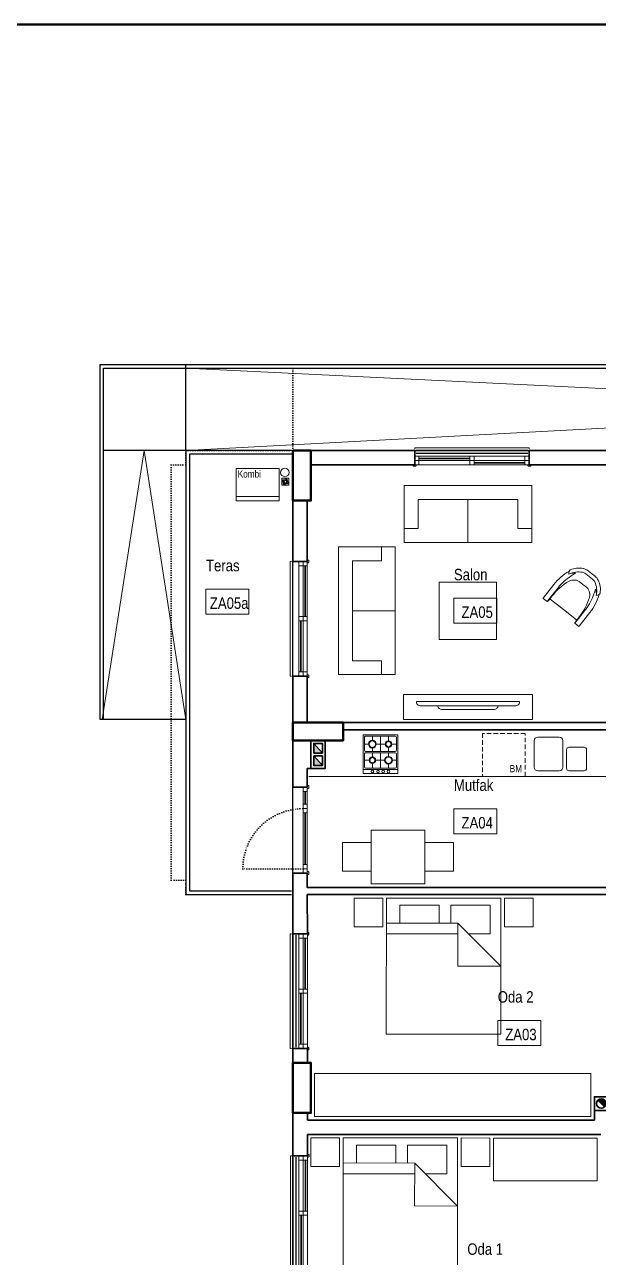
# Model space of a CAD drawing. Header units: millimetres. Extents: x 1852829 to 1882754, y -270850 to -231658.
# Drawn here: x 1856948 to 1857749, y -243215 to -241493 of the extents above; entities that cross this region are included whole.
import ezdxf
from ezdxf.enums import TextEntityAlignment as Align

# ---------------------------------------------------------------- set-up
doc = ezdxf.new("R2010")
doc.units = ezdxf.units.MM
doc.linetypes.add('izdüşüm arka', pattern=[3.175, 0, -3.175])
doc.linetypes.add('izdüşüm ön', pattern=[9.525, 6.35, -3.175])
for name, color, linetype, lineweight in [('a_ba', 6, 'Continuous', 50), ('a_doğrama', 251, 'Continuous', 20), ('a_duvar', 251, 'Continuous', 35), ('a_görünüş', 32, 'Continuous', 25), ('a_görünüş_ince', 8, 'Continuous', 20), ('a_izdüşüm_arka', 251, 'izdüşüm arka', 30), ('a_izdüşüm_ön', 6, 'izdüşüm ön', 9), ('a_not_mahal', 253, 'Continuous', 5), ('a_not_misc', 144, 'Continuous', 5), ('a_tefriş', 8, 'Continuous', 20), ('a_çerçeve_line', 7, 'Continuous', 50), ('m_yib', 65, 'Continuous', 20)]:
    doc.layers.add(name, color=color, linetype=linetype, lineweight=lineweight)
doc.layers.add('a_m2_taks', color=147, linetype='Continuous', plot=False)
doc.styles.get("Standard").update_dxf_attribs({"font": 'ARIALN.TTF'})

# ---------------------------------------------------------------- blocks, each defined once
blk = doc.blocks.new('160p')
at = {"layer": 'a_doğrama', "color": 251}
for points in [[(-6, -6), (-6, 0), (-12, 0), (-12, -6)], [(0, -6), (0, 0), (-6, 0), (-6, -6)], [(-6, -83), (-6, -77), (-12, -77), (-12, -83)], [(0, -83), (0, -77), (-6, -77), (-6, -83)], [(-6, -160), (-6, -154), (-12, -154), (-12, -160)], [(0, -160), (0, -154), (-6, -154), (-6, -160)]]:
    blk.add_lwpolyline(points, close=True, dxfattribs=at)
for points in [[(2, -1), (2, 2), (0, 2), (0, -2), (1, -2), (2, -1)], [(-9.5, -6), (-9.5, -77)], [(-8.5, -6), (-8.5, -77)], [(-3.5, -83), (-3.5, -154)], [(-2.5, -83), (-2.5, -154)], [(2, -159), (2, -162), (0, -162), (0, -158), (1, -158), (2, -159)]]:
    blk.add_lwpolyline(points, dxfattribs=at)
at = {"layer": 'a_görünüş_ince', "color": 251}
for points in [[(-22, -160), (-24, -160), (-24, 0), (-22, 0)], [(-12, -77), (-12, -6)], [(-6, -77), (-6, -6)], [(-6, -77), (-6, -6)], [(0, -77), (0, -6)], [(-12, -154), (-12, -83)], [(-6, -154), (-6, -83)], [(-6, -154), (-6, -83)], [(0, -154), (0, -83)]]:
    blk.add_lwpolyline(points, dxfattribs=at)
blk = doc.blocks.new('kapı_120_c_blok')
at = {"layer": 'a_doğrama', "color": 251}
for points in [[(-2, 119), (-2, 122), (0, 122), (0, 118), (-1, 118), (-2, 119)], [(2.5, 114), (2.5, 96)], [(3.5, 114), (3.5, 96)], [(2.5, 84), (2.5, 12)], [(3.5, 84), (3.5, 12)], [(-2, 1), (-2, -2), (0, -2), (0, 2), (-1, 2), (-2, 1)]]:
    blk.add_lwpolyline(points, dxfattribs=at)
for points in [[(0, 114), (6, 114), (6, 120), (0, 120)], [(0, 90), (6, 90), (6, 96), (0, 96)], [(0, 84), (6, 84), (6, 90), (0, 90)], [(0, 6), (6, 6), (6, 12), (0, 12)], [(0, 0), (6, 0), (6, 6), (0, 6)]]:
    blk.add_lwpolyline(points, close=True, dxfattribs=at)
at = {"layer": 'a_görünüş_ince', "color": 251}
for points in [[(0, 114), (0, 96)], [(6, 114), (6, 96)], [(0, 84), (0, 12)], [(6, 84), (6, 12)]]:
    blk.add_lwpolyline(points, dxfattribs=at)
at = {"layer": 'a_izdüşüm_arka', "color": 251}
blk.add_lwpolyline([(6, 6), (90, 6)], dxfattribs=at)
blk.add_arc((6, 6), 84, 0, 90, dxfattribs=at)
blk = doc.blocks.new('baca_şönt')
at = {"layer": 'a_duvar'}
h = blk.add_hatch(color=256, dxfattribs=at)
h.dxf.hatch_style = 1
h.paths.add_polyline_path([(21.5, -5), (21.5, -17), (35, -17)])
h.paths.add_polyline_path([(4, -5), (4, -17), (17.5, -17)])
for p, q in [((4, -5), (17.5, -17)), ((17.5, -5), (17.5, -17)), ((21.5, -5), (21.5, -17)), ((21.5, -5), (35, -17))]:
    blk.add_line(p, q, dxfattribs=at)
blk.add_lwpolyline([(0, -21), (39, -21), (39, -1), (0, -1)], close=True, dxfattribs=at)
for points in [[(17.5, -5), (4, -5), (4, -17), (17.5, -17)], [(21.5, -17), (35, -17), (35, -5), (21.5, -5)]]:
    blk.add_lwpolyline(points, dxfattribs=at)
blk = doc.blocks.new('baca_müstakil')
at = {"layer": 'a_duvar'}
h = blk.add_hatch(color=256, dxfattribs=at)
h.dxf.hatch_style = 1
h.paths.add_polyline_path([(4.9, -4.9, 0.198912), (3, -9.5, 0.668179), (14.1, -14.1)])
blk.add_line((4.9, -4.9), (14.1, -14.1), dxfattribs=at)
blk.add_lwpolyline([(0, -19), (19, -19), (19, 0), (0, 0)], close=True, dxfattribs=at)
blk.add_circle((9.5, -9.5), 6.5, dxfattribs=at)
blk = doc.blocks.new('tefriş_koltuk_202x90')
at = {"layer": 'a_tefriş'}
for p, q in [((0, -90), (0, -22)), ((-79, -68), (-101, -68)), ((79, -68), (101, -68))]:
    blk.add_line(p, q, dxfattribs=at)
for points in [[(101, -90), (101, 0), (-101, 0), (-101, -90), (101, -90)], [(79, -68), (79, -22), (-79, -22), (-79, -68)]]:
    blk.add_lwpolyline(points, dxfattribs=at)
blk = doc.blocks.new('tefirş_tv')
at = {"layer": 'a_tefriş'}
for points in [[(35, 10), (35, 10, 0.414214), (30, 15), (-30, 15, 0.414214), (-35, 10), (-35, 10)], [(60, 4), (60, 5, 0.414214), (55, 10), (-55, 10, 0.414214), (-60, 5), (-60, 4)]]:
    blk.add_lwpolyline(points, format="xyb", close=True, dxfattribs=at)
blk = doc.blocks.new('berjer')
at = {"layer": 'a_tefriş'}
for p, q in [((-45.1, 45.1), (-49.5, 40.8)), ((-41.4, 41.4), (-45.7, 37.1)), ((-45.1, 45.1), (-40.8, 49.5)), ((-41.4, 41.4), (-37.1, 45.7)), ((-31.3, 31.3), (-26.8, 35.8)), ((26.1, 19), (8.8, 36.2)), ((-31.3, 31.3), (-35.8, 26.8)), ((21, 13.6), (3.6, 31)), ((26.1, 18.7), (21, 13.6)), ((0, 0), (-16.6, -16.6)), ((0, 0), (16.6, 16.6)), ((-19, -26.1), (-36.2, -8.8)), ((-13.6, -21), (-31, -3.6)), ((-18.7, -26.1), (-13.6, -21))]:
    blk.add_line(p, q, dxfattribs=at)
for centre, radius, start, end in [((-29.8, 38.5), 15.5, 107.9156, 135), ((-25, 27.7), 27.3, 71.2858, 110.6993), ((-19.2, 48.9), 5.5, 350.3156, 56.9936), ((-44.9, -17.5), 76, 45, 66.6891), ((-27.4, 24.8), 27.6, 159.0996, 198.2964), ((-38.5, 29.8), 15.5, 135, 162.0844), ((-38.5, 29.8), 10.2, 135, 162.0844), ((-29.8, 38.5), 10.2, 107.9156, 135), ((-23.7, 18.5), 31.1, 71.4354, 107.3961), ((-21, 30), 8.21, 117.4936, 135.1057), ((-17.5, 23.2), 15.9, 57.4112, 117.4936), ((-18.6, 23.9), 24.6, 78.6027, 99.5819), ((18.9, 123.1), 85.7, 240.9454, 245.5445), ((-45.7, -18.5), 69.9, 45.0971, 65.3824), ((-53.9, -49.3), 97, 43.332, 62.3787), ((-18.2, 23.5), 31.5, 162.3914, 198.167), ((-23.4, 18.3), 25.2, 169.88, 190.627), ((-123.1, -18.9), 85.7, 24.4555, 29.0546), ((-23.2, 17.5), 15.9, 152.5064, 212.5888), ((-30, 21), 8.21, 134.8943, 152.5064), ((16.4, 16.9), 0.4, 315, 46.0366), ((110.8, 118.5), 138.4, 227.0869, 229.3484), ((26, 18.9), 0.2, 315, 45), ((-49, 19.1), 5.5, 213.0064, 279.6844), ((17.5, 44.9), 76, 203.7042, 225), ((18.5, 45.7), 69.9, 204.6176, 224.9029), ((49.3, 53.9), 97, 207.6213, 226.668), ((20.8, 13.7), 0.2, 229.3484, 315), ((-16.9, -16.4), 0.4, 223.9634, 315), ((-118.5, -110.8), 138.4, 40.6516, 42.9131), ((-18.9, -26), 0.2, 225, 315), ((-13.7, -20.8), 0.2, 315, 40.6516)]:
    blk.add_arc(centre, radius, start, end, dxfattribs=at)
blk = doc.blocks.new('A$C2A0A03CE')
at = {"layer": 'a_tefriş'}
for p, q in [((-54, -24.3), (-54, 24.3)), ((-54, 24.3), (0, 24.3)), ((-48.6, 24.3), (-48.6, -24.3)), ((-46.8, 20.7), (-46.8, -20.7)), ((-27, 22.5), (-45, 22.5)), ((-35.6, 22.5), (-35.6, 15.7)), ((-25.2, -20.7), (-25.2, 20.7)), ((-23.4, -20.7), (-23.4, 20.7)), ((-21.6, 22.5), (-3.6, 22.5)), ((-13.1, 22.5), (-13.1, 14.8)), ((-1.8, 20.7), (-1.8, -20.7)), ((0, -24.3), (0, 24.3)), ((-40, 11.2), (-46.8, 11.2)), ((-25.2, 0), (-46.8, 0)), ((-35.6, 6.8), (-35.6, -7.7)), ((-25.2, 11.2), (-31, 11.2)), ((-16.6, 11.2), (-23.4, 11.2)), ((-1.8, 0), (-23.4, 0)), ((-13.1, 7.7), (-13.1, -6.8)), ((-1.8, 11.2), (-9.4, 11.2)), ((-39.1, -11.3), (-46.8, -11.3)), ((-35.6, -14.9), (-35.6, -22.5)), ((-25.2, -11.3), (-31.9, -11.3)), ((-17.5, -11.3), (-23.4, -11.3)), ((-13.1, -15.7), (-13.1, -22.5)), ((-1.8, -11.3), (-8.5, -11.3)), ((-54, -24.3), (0, -24.3)), ((-45, -22.5), (-27, -22.5)), ((-3.6, -22.5), (-21.6, -22.5))]:
    blk.add_line(p, q, dxfattribs=at)
for centre, radius in [((-51.4, 11.2), 1.8), ((-51.4, 3.7), 1.8), ((-35.6, 11.2), 5.4), ((-35.6, 11.2), 4.5), ((-13.1, 11.2), 4.5), ((-13.1, 11.2), 3.6), ((-51.4, -3.5), 1.8), ((-51.4, -11.3), 1.8), ((-35.6, -11.3), 4.5), ((-35.6, -11.3), 3.6), ((-13.1, -11.3), 5.4), ((-13.1, -11.3), 4.5)]:
    blk.add_circle(centre, radius, dxfattribs=at)
for centre, start, end in [((-45, 20.7), 90, 180), ((-27, 20.7), 0, 90), ((-21.6, 20.7), 90, 180), ((-3.6, 20.7), 0, 90), ((-45, -20.7), 180, 270), ((-27, -20.7), 270, 0), ((-21.6, -20.7), 180, 270), ((-3.6, -20.7), 270, 0)]:
    blk.add_arc(centre, 1.8, start, end, dxfattribs=at)
blk = doc.blocks.new('tefriş_yatak_çift')
at = {"layer": 'a_tefriş'}
for points in [[(-85, -5), (-85, -45), (-125, -45), (-125, -5)], [(80, -195), (80, -5), (-80, -5), (-80, -195)], [(85, -5), (85, -45), (125, -45), (125, -5)]]:
    blk.add_lwpolyline(points, close=True, dxfattribs=at)
for points in [[(-6.3, -40), (-6.3, -15), (-61.3, -15), (-61.3, -40)], [(35, -55), (65, -55), (65, -15), (10, -15), (10, -40)], [(-80, -40), (20, -40), (80, -100), (20, -100), (20, -40)], [(-80, -55), (20, -55)]]:
    blk.add_lwpolyline(points, dxfattribs=at)
blk = doc.blocks.new('tefriş_süzgeç')
at = {"layer": 'a_tefriş'}
for p, q in [((5, 0), (-5, 0)), ((-5, 0), (-5, -10)), ((5, -10), (5, 0)), ((-5, -10), (5, -10)), ((-3.6, -5.1), (-4.1, -5.1)), ((-2.6, -5.1), (-3.1, -5.1)), ((-2.5, -2.5), (-2.9, -2.2)), ((-2.6, -7.6), (-2.9, -7.9)), ((-2, -3.3), (-2.3, -3)), ((-1.9, -6.9), (-2.2, -7.2)), ((-1.6, -5.1), (-2.1, -5.1)), ((-1.2, -3.9), (-1.5, -3.6)), ((-1.2, -6.2), (-1.5, -6.5)), ((-0.2, -2.5), (-0.2, -2)), ((-0.1, -1.5), (-0.1, -1)), ((-0.1, -3), (-0.1, -3.5)), ((-0.1, -6.6), (-0.1, -7.1)), ((-0.1, -7.6), (-0.1, -8.1)), ((-0.1, -8.6), (-0.1, -9.1)), ((1, -4), (1.4, -3.6)), ((1.1, -6.2), (1.4, -6.5)), ((1.5, -5.1), (2, -5.1)), ((1.7, -3.3), (2.1, -2.9)), ((1.8, -6.9), (2.1, -7.2)), ((2.5, -2.5), (2.8, -2.2)), ((2.5, -5.1), (3, -5.1)), ((2.5, -7.5), (2.8, -7.9)), ((3.5, -5.1), (4, -5.1))]:
    blk.add_line(p, q, dxfattribs=at)
for centre, radius, start, end in [((-0.1, -5.1), 4.06, 134.2896, 180), ((-0.1, -5.1), 3.56, 134.2896, 180), ((-0.1, -5.1), 3.06, 180, 225), ((-0.1, -5.1), 4.06, 225, 270), ((-0.1, -5.1), 2.56, 180, 225), ((-0.1, -5.1), 3.56, 225, 270), ((-0.4, -4.4), 2.4, 84.5943, 143.2016), ((-0.1, -5.1), 2.06, 134.2896, 180), ((-0.1, -5), 2.44, 90.343, 138.1212), ((-0.1, -5.1), 1.56, 134.2896, 180), ((-0.1, -5.1), 2.06, 225, 270), ((-0.1, -5.1), 1.56, 225, 270), ((-0.1, -5.1), 4.06, 45, 90), ((-0.1, -5.1), 3.56, 45, 90), ((-0.1, -5.1), 2.06, 45, 90), ((-0.1, -5.1), 1.56, 45, 90), ((-0.1, -5.1), 2.56, 270, 315.7104), ((-0.1, -5.1), 3.06, 270, 315.7104), ((-0.1, -5.1), 1.56, 314.2896, 360), ((-0.1, -5.1), 2.06, 314.2896, 360), ((-0.1, -5.1), 2.56, 360, 45), ((-0.1, -5.1), 3.06, 360, 45), ((-0.1, -5.1), 3.56, 314.2896, 360), ((-0.1, -5.1), 4.06, 314.2896, 360)]:
    blk.add_arc(centre, radius, start, end, dxfattribs=at)

msp = doc.modelspace()

# ---------------------------------------------------------------- linework, layer by layer
at = {"layer": 'a_ba', "color": 253}
for points in [[(1857322.7, -242158.2), (1857347.7, -242158.2), (1857347.7, -242088.2), (1857322.7, -242088.2)], [(1857322.7, -242468.2), (1857322.7, -242493.2), (1857392.7, -242493.2), (1857392.7, -242468.2)], [(1857322.7, -243013.2), (1857347.7, -243013.2), (1857347.7, -242943.2), (1857322.7, -242943.2)]]:
    msp.add_lwpolyline(points, close=True, dxfattribs=at)
at = {"layer": 'a_duvar'}
for p, q in [((1857492.7, -242088.2), (1857322.7, -242088.2)), ((1857492.7, -242088.2), (1857492.7, -242108.2)), ((1857857.7, -242088.2), (1857652.7, -242088.2)), ((1857652.7, -242088.2), (1857652.7, -242108.2)), ((1857322.7, -242108.2), (1857322.7, -242243.2)), ((1857347.7, -242108.2), (1857492.7, -242108.2)), ((1857652.7, -242108.2), (1857857.7, -242108.2)), ((1857342.7, -242243.2), (1857342.7, -242158.2)), ((1857322.7, -242403.2), (1857322.7, -242558.2)), ((1857342.7, -242468.2), (1857342.7, -242403.2)), ((1857887.7, -242468.2), (1857342.7, -242468.2)), ((1857392.7, -242478.2), (1857887.7, -242478.2)), ((1857342.7, -242558.2), (1857342.7, -242532.2)), ((1857322.7, -242678.2), (1857322.7, -242763.2)), ((1857342.7, -242698.2), (1857342.7, -242678.2)), ((1857887.7, -242698.2), (1857342.7, -242698.2)), ((1857342.7, -242708.2), (1857887.7, -242708.2)), ((1857342.8, -242763.2), (1857342.7, -242708.2)), ((1857342.8, -242763.2), (1857322.7, -242763.2)), ((1857322.7, -242923.2), (1857322.7, -243073.2)), ((1857343, -242923.2), (1857322.7, -242923.2)), ((1857343.1, -242943.2), (1857343, -242923.2)), ((1857343.2, -243023.2), (1857343.2, -243013.2)), ((1857743.7, -243023.2), (1857343.2, -243023.2)), ((1857343.1, -243073.2), (1857343.2, -243043.2)), ((1857343.2, -243043.2), (1857752.7, -243043.2)), ((1857343.1, -243073.2), (1857322.7, -243073.2))]:
    msp.add_line(p, q, dxfattribs=at)
for points in [[(1857342.7, -242243.2), (1857322.7, -242243.2)], [(1857342.7, -242403.2), (1857322.7, -242403.2)], [(1857347.7, -242532.2), (1857342.7, -242532.2)], [(1857342.7, -242558.2), (1857322.7, -242558.2)], [(1857342.7, -242678.2), (1857322.7, -242678.2)], [(1857743.7, -243009.7), (1857743.7, -243023.2)]]:
    msp.add_lwpolyline(points, dxfattribs=at)
at = {"layer": 'a_görünüş', "color": 251}
for p, q in [((1857053.2, -242463.6), (1857053.2, -241968.2)), ((1857053.2, -241968.2), (1858597.7, -241968.2)), ((1857058.2, -242463.6), (1857058.2, -241973.2)), ((1857058.2, -241973.2), (1858597.7, -241973.2))]:
    msp.add_line(p, q, dxfattribs=at)
for points in [[(1857173.2, -242088.2), (1857173.2, -241968.2)], [(1857173.2, -242088.2), (1857058.2, -242088.2)], [(1857173.2, -242088.2), (1857173.2, -242708.2)], [(1857320.7, -242088.2), (1857173.2, -242088.2)], [(1857650.7, -242088.2), (1857494.7, -242088.2)], [(1857178.2, -242093.2), (1857178.2, -242703.2)], [(1857320.7, -242093.2), (1857178.2, -242093.2)], [(1857650.7, -242092.2), (1857494.7, -242092.2)], [(1857173.2, -242463.6), (1857053.2, -242463.6)], [(1857173.2, -242708.2), (1857320.7, -242708.2)], [(1857178.2, -242703.2), (1857320.7, -242703.2)], [(1857322.7, -242765.2), (1857322.7, -242921.2)], [(1857326.7, -242765.2), (1857326.7, -242921.2)], [(1857322.7, -243075.2), (1857322.7, -243231.2)], [(1857326.7, -243075.2), (1857326.7, -243231.2)]]:
    msp.add_lwpolyline(points, dxfattribs=at)
at = {"layer": 'a_izdüşüm_arka'}
msp.add_lwpolyline([(1857322.7, -242708.2), (1857173.2, -242708.2), (1857173.2, -242693.2), (1857173.2, -242688.2), (1857152.7, -242688.2), (1857152.7, -242108.2), (1857173.2, -242108.2), (1857173.2, -242088.2), (1857322.7, -242088.2), (1857322.7, -241968.2), (1859402.7, -241968.2), (1859402.7, -242088.2), (1859552.3, -242088.2), (1859552.3, -242108.2), (1859572.7, -242108.2), (1859572.7, -242688.2), (1859552.3, -242688.2), (1859552.3, -242708.2), (1859402.7, -242708.2)], dxfattribs=at)
at = {"layer": 'a_izdüşüm_ön', "color": 251}
msp.add_lwpolyline([(1857647.2, -242543.2), (1857647.2, -242483.2), (1857587.2, -242483.2), (1857587.2, -242543.2)], close=True, dxfattribs=at)
at = {"layer": 'a_m2_taks'}
msp.add_lwpolyline([(1857322.7, -242088.2), (1858297.7, -242088.2), (1858297.7, -242377.2), (1858447.7, -242378.2), (1858447.7, -242088.2), (1859402.7, -242088.2), (1859402.7, -243868.2), (1857322.7, -243868.2)], close=True, dxfattribs=at)
at = {"layer": 'a_not_mahal'}
for points in [[(1857261.2, -242281.8), (1857201.2, -242281.8), (1857201.2, -242316.8), (1857261.2, -242316.8)], [(1857607.5, -242294.4), (1857547.5, -242294.4), (1857547.5, -242329.4), (1857607.5, -242329.4)], [(1857607.5, -242588.5), (1857547.5, -242588.5), (1857547.5, -242623.5), (1857607.5, -242623.5)], [(1857668.7, -242884.2), (1857608.7, -242884.2), (1857608.7, -242919.2), (1857668.7, -242919.2)]]:
    msp.add_lwpolyline(points, close=True, dxfattribs=at)
at = {"layer": 'a_not_misc'}
for points in [[(1857173.2, -242088.2), (1858297.7, -242028.2), (1857173.2, -241973.2)], [(1857114.7, -242088.2), (1857056.2, -242463.6)], [(1857114.7, -242088.2), (1857173.2, -242463.6)]]:
    msp.add_lwpolyline(points, dxfattribs=at)
at = {"layer": 'a_tefriş', "lineweight": 20}
for p, q in [((1857243.5, -242113.5), (1857303.5, -242113.5)), ((1857243.5, -242158.5), (1857243.5, -242113.5)), ((1857303.5, -242113.5), (1857303.5, -242158.5)), ((1857303.5, -242152.5), (1857243.5, -242152.5)), ((1857303.5, -242158.5), (1857243.5, -242158.5))]:
    msp.add_line(p, q, dxfattribs=at)
at = {"layer": 'a_tefriş'}
msp.add_line((1857344.7, -242543.2), (1857792.7, -242543.2), dxfattribs=at)
for points in [[(1857527.1, -242352), (1857607.1, -242352), (1857607.1, -242272), (1857527.1, -242272)], [(1857477.1, -242428.8), (1857477.1, -242463.8), (1857657.1, -242463.8), (1857657.1, -242428.8)], [(1857506.7, -242693.2), (1857506.7, -242618.2), (1857431.7, -242618.2), (1857431.7, -242693.2)], [(1857431.7, -242675.7), (1857431.7, -242635.7), (1857391.7, -242635.7), (1857391.7, -242675.7)], [(1857546.7, -242675.7), (1857506.7, -242675.7), (1857506.7, -242635.7), (1857546.7, -242635.7)], [(1857738.7, -243018.2), (1857738.7, -242958.2), (1857352.7, -242958.2), (1857352.7, -243018.2)], [(1857747.7, -243108.3), (1857747.7, -243048.3), (1857602.8, -243048.3), (1857602.8, -243108.3)]]:
    msp.add_lwpolyline(points, close=True, dxfattribs=at)
for points in [[(1857699.7, -242493.4, 0.414214), (1857694.7, -242488.4), (1857664.7, -242488.4, 0.414214), (1857659.7, -242493.4), (1857659.7, -242530.4, 0.414214), (1857664.7, -242535.4), (1857694.7, -242535.4, 0.414214), (1857699.7, -242530.4), (1857699.7, -242493.4)], [(1857732.7, -242506, 0.414214), (1857729.2, -242502.5), (1857708.2, -242502.5, 0.414214), (1857704.7, -242506), (1857704.7, -242531.9, 0.414214), (1857708.2, -242535.4), (1857729.2, -242535.4, 0.414214), (1857732.7, -242531.9), (1857732.7, -242506)]]:
    msp.add_lwpolyline(points, format="xyb", dxfattribs=at)
at = {"layer": 'a_çerçeve_line'}
msp.add_lwpolyline([(1872123.9, -244493.4), (1872123.9, -241493.4), (1853005.4, -241493.4), (1853005.4, -244493.4)], close=True, dxfattribs=at)
at = {"layer": 'm_yib'}
msp.add_circle((1857311.3, -242118.7), 5.92, dxfattribs=at)

# ---------------------------------------------------------------- block references
at = {"xscale": -1}
msp.add_blockref('kapı_120_c_blok', (1857342.7, -242678.2), dxfattribs=at)
at = {"layer": 'a_duvar', "xscale": -1}
for name, p, rotation in [('160p', (1857492.7, -242108.2), 90), ('160p', (1857342.7, -242403.2), 180), ('baca_şönt', (1857368.7, -242532.2), 270.0000000000001), ('160p', (1857342.8, -242923.2), 180), ('baca_müstakil', (1857743.7, -242990.7), 90), ('160p', (1857343.1, -243233.2), 180)]:
    msp.add_blockref(name, p, dxfattribs=dict(at, rotation=rotation))
at = {"layer": 'a_tefriş'}
for name, p, rotation in [('tefriş_süzgeç', (1857306.9, -242131.7), 89.99999999999991), ('berjer', (1857700.4, -242310.1), 277.0132670416978)]:
    msp.add_blockref(name, p, dxfattribs=dict(at, rotation=rotation))
at = {"layer": 'a_tefriş', "lineweight": -3, "extrusion": (-2.24181e-16, 1.09817e-31, -1), "xscale": -0.8823529411764706, "yscale": 0.8823529411764706, "zscale": -0.8823529411764706}
msp.add_blockref('tefriş_koltuk_202x90', (-1857567.1, -242137), dxfattribs=at)
at = {"layer": 'a_tefriş', "lineweight": -3, "extrusion": (-1.23544e-31, -2.24181e-16, -1), "xscale": -0.8823529411764706, "yscale": 0.8823529411764706, "zscale": -0.8823529411764706, "rotation": 270}
msp.add_blockref('tefriş_koltuk_202x90', (-1857386.2, -242312), dxfattribs=at)
at = {"layer": 'a_tefriş', "extrusion": (0, 0, -1), "xscale": 1.2, "rotation": 179.9999983322061}
msp.add_blockref('tefirş_tv', (-1857567.1, -242434.8), dxfattribs=at)
at = {"layer": 'a_tefriş', "color": 113, "xscale": -1, "rotation": 269.9992036728955}
msp.add_blockref('A$C2A0A03CE', (1857444.9, -242485.1), dxfattribs=at)
at = {"layer": 'a_tefriş', "extrusion": (0, 0, -1), "xscale": -1, "zscale": -1, "rotation": 0.0301700967464047}
for p in [(-1857533.1, -242708.2), (-1857472.7, -243043.2)]:
    msp.add_blockref('tefriş_yatak_çift', p, dxfattribs=at)

# ---------------------------------------------------------------- texts
at = {"layer": 'a_not_mahal'}
for s, height, p in [('Kombi', 10, (1857245.5, -242125.9)), ('Teras', 16, (1857201.2, -242256.8)), ('Salon', 16, (1857547.5, -242269.4)), ('BM', 10, (1857625.4, -242537.5)), ('Mutfak', 16, (1857547.5, -242563.5)), ('Oda 2', 16, (1857608.7, -242859.2)), ('Oda 1', 16, (1857566.2, -243211.4))]:
    msp.add_text(s, height=height, dxfattribs=at).set_placement(p)
for s, p in [('ZA05a', (1857233.6, -242309.3)), ('ZA05', (1857580, -242321.9)), ('ZA04', (1857580, -242616)), ('ZA03', (1857641.1, -242911.7))]:
    msp.add_text(s, height=16, rotation=360, dxfattribs=at).set_placement(p, align=Align.CENTER)

doc.saveas('drawing.dxf')
